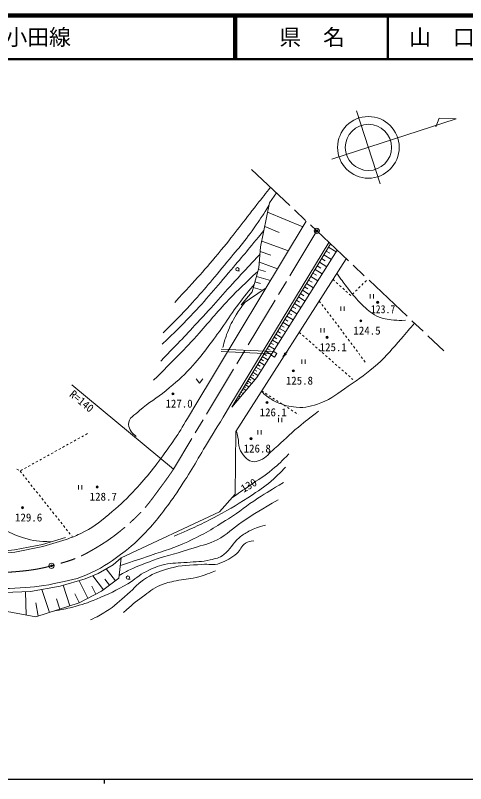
# Model space of a CAD drawing. Units: millimetres, scale not verified. Extents: x 40000 to 680000, y 20000 to 380000.
# Drawn here: x 247605 to 350818, y 204000 to 380000 of the extents above; entities that cross this region are included whole.
import ezdxf
from ezdxf.enums import TextEntityAlignment as Align

# ---------------------------------------------------------------- set-up
doc = ezdxf.new("R2010")
doc.units = ezdxf.units.MM
doc.header["$LTSCALE"] = 1000
doc.header["$PDMODE"] = 32
doc.header["$PDSIZE"] = 500
doc.linetypes.add('CHAIN', pattern=[18.5, 12, -1.5, 3.5, -1.5])
for name, color, linetype, lineweight in [('M-BGD', 7, 'Continuous', 13), ('M-BMK', 2, 'CHAIN', 13), ('M-BMK-SRVR', 3, 'Continuous', 13), ('M-STR-HTXT', 7, 'Continuous', 13), ('M-TTL', 2, 'Continuous', 140), ('M-TTL-BAND', 7, 'Continuous', 25), ('M-TTL-LINE', 7, 'Continuous', 50), ('M-TTL-TXT', 7, 'Continuous', 13)]:
    doc.layers.add(name, color=color, linetype=linetype, lineweight=lineweight)
doc.layers.add('M-OTRS', color=6, linetype='Continuous')
doc.styles.add('ＭＳ ゴシック', font='')
doc.styles.get('ＭＳ ゴシック').set_extended_font_data('MS Gothic')

msp = doc.modelspace()

# ---------------------------------------------------------------- linework, layer by layer
at = {"layer": 'M-BGD'}
for p, q in [((305863, 337022), (307428, 339359)), ((303823, 326986), (305863, 337022)), ((305434, 334912), (313480, 331538)), ((288494, 290095), (314291, 332884)), ((304761, 331601), (308069, 330290)), ((296788, 290522), (319464, 328004)), ((297216, 290263), (319836, 327653)), ((304088, 328290), (310191, 326082)), ((302920, 297076), (321379, 326197)), ((303423, 322152), (303823, 326986)), ((303733, 325891), (306143, 325056)), ((318842, 326010), (319707, 325487)), ((319365, 326875), (321132, 325807)), ((323454, 324240), (298129, 284642)), ((317806, 324298), (318653, 323785)), ((318319, 325145), (320049, 324098)), ((301860, 316700), (303423, 322152)), ((303532, 323470), (307709, 321967)), ((316791, 322620), (317621, 322118)), ((317293, 323450), (318988, 322425)), ((298517, 321475), (299017, 321475)), ((303326, 321812), (304938, 321350)), ((315797, 320977), (316610, 320486)), ((316289, 321790), (317949, 320786)), ((302500, 318931), (303769, 318567)), ((302864, 320200), (306087, 319276)), ((314342, 318572), (315935, 317608)), ((314824, 319368), (315620, 318886)), ((315306, 320164), (316932, 319181)), ((320417, 319491), (320788, 319157)), ((321160, 318822), (321531, 318488)), ((327714, 318905), (328071, 319255)), ((305072, 317593), (299389, 313683)), ((302136, 317661), (304279, 317047)), ((313398, 317011), (314958, 316068)), ((313870, 317792), (314650, 317320)), ((321903, 318153), (322274, 317818)), ((322646, 317484), (323018, 317149)), ((323389, 316815), (323761, 316480)), ((325575, 316802), (325931, 317152)), ((326288, 317503), (326645, 317853)), ((327001, 318204), (327358, 318554)), ((299389, 313683), (301860, 316700)), ((312473, 315483), (314002, 314559)), ((312936, 316247), (313700, 315785)), ((324132, 316145), (324504, 315811)), ((324862, 316101), (325218, 316451)), ((328925, 316168), (328925, 315168)), ((329675, 315168), (329675, 316168)), ((311568, 313986), (313065, 313081)), ((312021, 314735), (312769, 314282)), ((317265, 314564), (317569, 314167)), ((317873, 313770), (318177, 313372)), ((310246, 311802), (310964, 311367)), ((310681, 312520), (312147, 311633)), ((311124, 313253), (311857, 312809)), ((318480, 312975), (318784, 312578)), ((319088, 312181), (319391, 311784)), ((322219, 313278), (322219, 312278)), ((322969, 312278), (322969, 313278)), ((309386, 310380), (310090, 309954)), ((309812, 311084), (311248, 310215)), ((319695, 311386), (319999, 310989)), ((320303, 310592), (320606, 310195)), ((320908, 309796), (321208, 309396)), ((308127, 308298), (309505, 307465)), ((308544, 308988), (309233, 308571)), ((308961, 309677), (310368, 308825)), ((317639, 308317), (317639, 307317)), ((318389, 307317), (318389, 308317)), ((321507, 308995), (321807, 308595)), ((322106, 308195), (322405, 307794)), ((306910, 306287), (307571, 305887)), ((307310, 306949), (308660, 306132)), ((307719, 307623), (308394, 307215)), ((312689, 307408), (313064, 307077)), ((313439, 306747), (313814, 306416)), ((322705, 307394), (323004, 306993)), ((323304, 306593), (323603, 306193)), ((306118, 304979), (306766, 304587)), ((306510, 305626), (307833, 304826)), ((314189, 306085), (314564, 305754)), ((314939, 305424), (315314, 305093)), ((315689, 304762), (316064, 304432)), ((323903, 305792), (324202, 305392)), ((324501, 304991), (324801, 304591)), ((306350, 302487), (294792, 303014)), ((306658, 302974), (294815, 303514)), ((304959, 303062), (306228, 302295)), ((305343, 303697), (305977, 303313)), ((305727, 304331), (307022, 303547)), ((307562, 302539), (306718, 303069)), ((309630, 302613), (309940, 302944)), ((316439, 304101), (316814, 303770)), ((317189, 303439), (317564, 303109)), ((317939, 302778), (318314, 302447)), ((325100, 304190), (325400, 303790)), ((325699, 303390), (325999, 302989)), ((303839, 301211), (304448, 300842)), ((304207, 301819), (305450, 301068)), ((304583, 302441), (305205, 302065)), ((306183, 302224), (307030, 301692)), ((307030, 301692), (307562, 302539)), ((309294, 302243), (308948, 301873)), ((309641, 302261), (309275, 302602)), ((313273, 301134), (313273, 300134)), ((314023, 300134), (314023, 301134)), ((318689, 302117), (319064, 301786)), ((319439, 301455), (319814, 301124)), ((326298, 302589), (326598, 302188)), ((326897, 301788), (327196, 301388)), ((327496, 300987), (327795, 300587)), ((302749, 299410), (303942, 298688)), ((303110, 300006), (303706, 299645)), ((303471, 300602), (304688, 299866)), ((320189, 300794), (320564, 300463)), ((320939, 300132), (321314, 299802)), ((321689, 299471), (322064, 299140)), ((301720, 297709), (302253, 297386)), ((302043, 298242), (303211, 297535)), ((302396, 298826), (302980, 298472)), ((322439, 298809), (322814, 298479)), ((323189, 298148), (323564, 297817)), ((323939, 297487), (324314, 297156)), ((289067, 296761), (289817, 295761)), ((289817, 295761), (290567, 296761)), ((297216, 290263), (302920, 297076)), ((300581, 295825), (300976, 295585)), ((300839, 296252), (301763, 295694)), ((301119, 296714), (301580, 296435)), ((301398, 297176), (302464, 296531)), ((324689, 296825), (324954, 296591)), ((299545, 294113), (299809, 293954)), ((299804, 294541), (300464, 294142)), ((300063, 294969), (300393, 294770)), ((300322, 295397), (301113, 294918)), ((304086, 293956), (304506, 293686)), ((298510, 292402), (298642, 292322)), ((298769, 292830), (299165, 292591)), ((299028, 293258), (299226, 293138)), ((299287, 293686), (299814, 293366)), ((304927, 293416), (305348, 293145)), ((305769, 292875), (306189, 292605)), ((306610, 292335), (307031, 292065)), ((298251, 291974), (298515, 291815)), ((307451, 291794), (307872, 291524)), ((308293, 291254), (308713, 290984)), ((309134, 290713), (309555, 290443)), ((309976, 290173), (310396, 289903)), ((310817, 289633), (311238, 289362)), ((311658, 289092), (312079, 288822)), ((307935, 287786), (307935, 286786)), ((308685, 286786), (308685, 287786)), ((312500, 288552), (312518, 288540)), ((262806, 283456), (263243, 283698)), ((263680, 283941), (264118, 284183)), ((298129, 284642), (297990, 270277)), ((303195, 284999), (303195, 283999)), ((303945, 283999), (303945, 284999)), ((259308, 281515), (259745, 281758)), ((260183, 282000), (260620, 282243)), ((261057, 282485), (261494, 282728)), ((261932, 282971), (262369, 283213)), ((256685, 280060), (257122, 280303)), ((257559, 280545), (257996, 280788)), ((258434, 281030), (258871, 281273)), ((253187, 278120), (253624, 278362)), ((254061, 278605), (254498, 278847)), ((254936, 279090), (255373, 279333)), ((255810, 279575), (256247, 279818)), ((249689, 276180), (250126, 276422)), ((250563, 276665), (251001, 276907)), ((251438, 277150), (251875, 277392)), ((252312, 277635), (252749, 277877)), ((247952, 276040), (248382, 275785)), ((248670, 275614), (248981, 275223)), ((248814, 275695), (249252, 275937)), ((249293, 274832), (249605, 274441)), ((249916, 274050), (250228, 273659)), ((250540, 273268), (250851, 272877)), ((251163, 272486), (251475, 272095)), ((251786, 271704), (252098, 271314)), ((262070, 272346), (262070, 271346)), ((262820, 271346), (262820, 272346)), ((252410, 270923), (252721, 270532)), ((253033, 270141), (253345, 269750)), ((253656, 269359), (253968, 268968)), ((297990, 270277), (294404, 266296)), ((254280, 268577), (254591, 268186)), ((254903, 267795), (255215, 267404)), ((255526, 267013), (255838, 266622)), ((256149, 266231), (256461, 265840)), ((294404, 266296), (271878, 255698)), ((256773, 265449), (257084, 265058)), ((257396, 264667), (257708, 264276)), ((258019, 263885), (258331, 263494)), ((258643, 263103), (258954, 262712)), ((259266, 262321), (259578, 261930)), ((259889, 261539), (260201, 261148)), ((260513, 260757), (260735, 260477)), ((270037, 254123), (271878, 255698)), ((271878, 255698), (271321, 251085)), ((266620, 252161), (270037, 254123)), ((263640, 250901), (266620, 252161)), ((270525, 250480), (268446, 253210)), ((257911, 249238), (263640, 250901)), ((264238, 246486), (262210, 250486)), ((267795, 248401), (265343, 251621)), ((271321, 251085), (267359, 248069)), ((269160, 249440), (268121, 250805)), ((273397, 250844), (273897, 250844)), ((251077, 248002), (257911, 249238)), ((255445, 243225), (253712, 248478)), ((260111, 244763), (258573, 249430)), ((266043, 247401), (265128, 249206)), ((245030, 247793), (251077, 248002)), ((250072, 242590), (249961, 247963)), ((262238, 245472), (261224, 247472)), ((267359, 248069), (262198, 245452)), ((252818, 242358), (252273, 245407)), ((262198, 245452), (252280, 242181)), ((257778, 243994), (257009, 246327)), ((252280, 242181), (242685, 243958))]:
    msp.add_line(p, q, dxfattribs=at)
for points in [[(209398, 257666), (224943, 256756), (228990, 256465), (233913, 256428), (238069, 256392), (243148, 256611), (247474, 257051), (253920, 258296), (259217, 259940)], [(209400, 258167), (224975, 257255), (229010, 256965), (233917, 256928), (238060, 256892), (243112, 257110), (247401, 257546), (253798, 258782), (259069, 260418)]]:
    msp.add_lwpolyline(points, dxfattribs=at)
for centre, radius in [((298517, 321850), 375), ((330658, 314242), 150), ((330658, 314242), 120), ((330658, 314242), 90), ((330658, 314242), 60), ((330658, 314242), 30), ((330658, 314242), 20), ((326803, 310020), 150), ((326803, 310020), 120), ((326803, 310020), 90), ((326803, 310020), 60), ((326803, 310020), 30), ((326803, 310020), 20), ((319061, 306222), 150), ((319061, 306222), 120), ((319061, 306222), 90), ((319061, 306222), 60), ((319061, 306222), 30), ((319061, 306222), 20), ((309458, 302431), 250), ((311306, 298562), 150), ((311306, 298562), 120), ((311306, 298562), 90), ((311306, 298562), 60), ((311306, 298562), 30), ((311306, 298562), 20), ((283716, 293293), 150), ((283716, 293293), 120), ((283716, 293293), 90), ((283716, 293293), 60), ((283716, 293293), 30), ((283716, 293293), 20), ((305296, 291308), 150), ((305296, 291308), 120), ((305296, 291308), 90), ((305296, 291308), 60), ((305296, 291308), 30), ((305296, 291308), 20), ((301637, 283005), 150), ((301637, 283005), 120), ((301637, 283005), 90), ((301637, 283005), 60), ((301637, 283005), 30), ((301637, 283005), 20), ((266351, 271976), 150), ((266351, 271976), 120), ((266351, 271976), 90), ((266351, 271976), 60), ((266351, 271976), 30), ((266351, 271976), 20), ((249232, 267205), 150), ((249232, 267205), 120), ((249232, 267205), 90), ((249232, 267205), 60), ((249232, 267205), 30), ((249232, 267205), 20), ((273397, 251219), 375)]:
    msp.add_circle(centre, radius, dxfattribs=at)
for points, knots in [([(284169, 314251), (289364, 319914), (290805, 321442), (294800, 326273), (298091, 330252), (299781, 332604), (302978, 336659), (304298, 338334), (304948, 339158), (306097, 340614)], [0, 0, 0, 0, 1, 1, 1, 2, 2, 2, 3, 3, 3, 3]), ([(281497, 307300), (284156, 309909), (284862, 310648), (286949, 312861), (290471, 316594), (292288, 318832), (295563, 322784), (298486, 326310), (300210, 328230), (302815, 331998), (303994, 333704), (304408, 334287), (305742, 336429)], [0, 0, 0, 0, 1, 1, 1, 2, 2, 2, 3, 3, 3, 4, 4, 4, 4]), ([(281279, 304683), (284442, 307681), (285294, 308543), (287767, 311116), (291574, 315077), (293469, 317515), (297035, 321693), (300016, 325185), (300960, 326317), (304579, 330706)], [0, 0, 0, 0, 1, 1, 1, 2, 2, 2, 3, 3, 3, 3]), ([(280938, 300812), (285353, 305361), (286500, 306549), (289989, 310298), (293686, 314272), (295624, 316620), (299312, 320603), (301012, 322439), (301551, 323025), (303683, 325286)], [0, 0, 0, 0, 1, 1, 1, 2, 2, 2, 3, 3, 3, 3]), ([(279303, 296396), (284116, 301234), (285420, 302511), (289171, 306591), (292101, 309778), (293520, 311768), (296531, 314878), (299049, 317479), (299944, 318332), (303187, 321326)], [0, 0, 0, 0, 1, 1, 1, 2, 2, 2, 3, 3, 3, 3]), ([(321301, 320874), (321483, 320616), (321682, 320335), (321926, 319997), (322736, 318872), (323184, 318237), (324058, 317162), (325158, 315808), (325714, 314982), (326990, 313794), (328246, 312625), (328949, 311903), (330480, 311128), (331860, 310429), (332792, 310353), (334332, 310207), (335369, 310109), (335782, 310097), (336998, 310159)], [0, 0, 0, 0, 1, 1, 1, 2, 2, 2, 3, 3, 3, 4, 4, 4, 5, 5, 5, 6, 6, 6, 6]), ([(275298, 283545), (274422, 284253), (273635, 285009), (273553, 286271), (273450, 287864), (274944, 288365), (276097, 289469), (278243, 291524), (279913, 292116), (282167, 294049), (284408, 295970), (285756, 296969), (287728, 299165), (290742, 302521), (292186, 304615), (294845, 308258), (296235, 310162), (296879, 311323), (298280, 313219), (299788, 315262), (300341, 315920), (302322, 318311)], [0, 0, 0, 0, 1, 1, 1, 2, 2, 2, 3, 3, 3, 4, 4, 4, 5, 5, 5, 6, 6, 6, 7, 7, 7, 7]), ([(295166, 303896), (295566, 305504), (295714, 306008), (296208, 307313), (296836, 308972), (297293, 309871), (298219, 311384), (298934, 312552), (299228, 312967), (300225, 314259)], [0, 0, 0, 0, 1, 1, 1, 2, 2, 2, 3, 3, 3, 3]), ([(304053, 293905), (304385, 293508), (304741, 293148), (305270, 292757), (306138, 292114), (306649, 291758), (307645, 291337), (309256, 290657), (310239, 290367), (311982, 290223), (314204, 290039), (315499, 290487), (317601, 291231), (320303, 292188), (321491, 293449), (323870, 295048), (326586, 296872), (328141, 297880), (330576, 300064), (332904, 302151), (333971, 303571), (336028, 305925), (337331, 307415), (337977, 308176), (339064, 309515)], [0, 0, 0, 0, 1, 1, 1, 2, 2, 2, 3, 3, 3, 4, 4, 4, 5, 5, 5, 6, 6, 6, 7, 7, 7, 8, 8, 8, 8]), ([(196690, 251851), (200859, 251376), (201902, 251257), (205243, 250875), (207562, 250611), (208852, 250361), (211180, 250197), (216863, 249796), (220057, 249729), (225749, 249473), (227410, 249398), (228341, 249369), (230001, 249291), (233183, 249142), (234960, 248964), (238143, 248855), (241790, 248730), (243841, 248580), (247484, 248782), (251016, 248978), (253013, 249117), (256480, 249818), (259827, 250495), (261783, 250807), (264876, 252254), (268183, 253800), (269864, 255050), (272763, 257269), (275007, 258986), (276105, 260157), (278047, 262208), (279518, 263761), (280228, 264737), (281540, 266427), (282989, 268294), (283761, 269374), (285066, 271345), (287785, 275451), (289098, 277886), (291663, 282090), (293671, 285380), (294299, 286413), (296788, 290522)], [0, 0, 0, 0, 1, 1, 1, 2, 2, 2, 3, 3, 3, 4, 4, 4, 5, 5, 5, 6, 6, 6, 7, 7, 7, 8, 8, 8, 9, 9, 9, 10, 10, 10, 11, 11, 11, 12, 12, 12, 13, 13, 13, 14, 14, 14, 14]), ([(259217, 259940), (260741, 260437), (261227, 260670), (262468, 261247), (265263, 262545), (266642, 263685), (269010, 265657), (271266, 267534), (272515, 268621), (274526, 270758), (277645, 274071), (279225, 276094), (281904, 279772), (284721, 283638), (285581, 285129), (288494, 290095)], [0, 0, 0, 0, 1, 1, 1, 2, 2, 2, 3, 3, 3, 4, 4, 4, 5, 5, 5, 5]), ([(298220, 284784), (298478, 284328), (298507, 283931), (298635, 283359), (298850, 282394), (298636, 281777), (298980, 280850), (299307, 279971), (299594, 279482), (300253, 278814), (300772, 278287), (301133, 277973), (301852, 277797), (302580, 277618), (303048, 277842), (303742, 278124), (305248, 278735), (305737, 279690), (306977, 280741), (309180, 282607), (310258, 283833), (312479, 285679), (314251, 287153), (314863, 287632), (317113, 289332)], [0, 0, 0, 0, 1, 1, 1, 2, 2, 2, 3, 3, 3, 4, 4, 4, 5, 5, 5, 6, 6, 6, 7, 7, 7, 8, 8, 8, 8]), ([(232047, 278748), (232869, 276277), (233210, 275392), (234337, 273432), (235684, 271088), (236823, 270008), (238671, 268035), (240788, 265775), (241884, 264329), (244477, 262637), (246290, 261455), (247438, 260954), (249502, 260302), (251864, 259557), (252946, 259541), (255778, 259396)], [0, 0, 0, 0, 1, 1, 1, 2, 2, 2, 3, 3, 3, 4, 4, 4, 5, 5, 5, 5]), ([(297341, 269556), (298583, 270402), (299784, 271243), (301367, 272334), (303380, 273722), (304618, 274360), (306491, 275933), (308072, 277260), (308616, 277801), (310308, 279585)], [0, 0, 0, 0, 1, 1, 1, 2, 2, 2, 3, 3, 3, 3]), ([(283981, 260669), (288726, 262745), (290109, 263323), (293867, 265357), (297109, 267112), (298890, 268170), (301972, 270192), (303974, 271504), (305111, 272250), (306879, 273863), (307947, 274837), (308332, 275204), (309496, 276480)], [0, 0, 0, 0, 1, 1, 1, 2, 2, 2, 3, 3, 3, 4, 4, 4, 4]), ([(271674, 254008), (275031, 255067), (275916, 255356), (278612, 256285), (281964, 257440), (283912, 257934), (287130, 259423), (290914, 261175), (292903, 262439), (296434, 264657), (299162, 266371), (300493, 267627), (303195, 269382), (305445, 270844), (306214, 271311), (309047, 272980)], [0, 0, 0, 0, 1, 1, 1, 2, 2, 2, 3, 3, 3, 4, 4, 4, 5, 5, 5, 5]), ([(271392, 251669), (272609, 252361), (272972, 252541), (274011, 253051), (275917, 253987), (277045, 254391), (279045, 255103), (282717, 256410), (284886, 256800), (288584, 258027), (290645, 258710), (291916, 258837), (293834, 259852), (296270, 261142), (297286, 262420), (299569, 263963), (302713, 266089), (303852, 266710), (307856, 269034)], [0, 0, 0, 0, 1, 1, 1, 2, 2, 2, 3, 3, 3, 4, 4, 4, 5, 5, 5, 6, 6, 6, 6]), ([(256325, 243515), (258428, 243881), (259047, 244008), (260761, 244453), (262920, 245014), (264120, 245401), (266181, 246254), (269075, 247452), (270669, 248219), (273378, 249792), (275106, 250796), (275848, 251734), (277633, 252633), (279169, 253406), (280080, 253785), (281753, 254184), (283741, 254658), (284928, 254486), (286962, 254693), (289036, 254903), (290253, 254720), (292269, 255250), (293527, 255581), (294351, 255656), (295370, 256465), (296977, 257738), (297396, 258958), (298914, 260335), (299689, 261038), (300234, 261303), (301150, 261807), (302542, 262575), (303186, 262706), (304966, 263225)], [0, 0, 0, 0, 1, 1, 1, 2, 2, 2, 3, 3, 3, 4, 4, 4, 5, 5, 5, 6, 6, 6, 7, 7, 7, 8, 8, 8, 9, 9, 9, 10, 10, 10, 11, 11, 11, 11]), ([(264807, 241507), (266499, 242301), (267026, 242598), (268369, 243434), (270470, 244741), (271415, 245807), (273312, 247396), (275025, 248830), (275726, 249981), (277637, 251139), (279592, 252324), (280852, 252739), (283053, 253357), (285823, 254134), (287503, 253964), (290368, 254229), (291963, 254376), (292961, 253913), (294463, 254471), (296124, 255089), (297014, 255629), (298388, 256749), (299299, 257492), (299298, 258483), (300327, 259051), (301013, 259430), (301413, 259545), (302241, 259657)], [0, 0, 0, 0, 1, 1, 1, 2, 2, 2, 3, 3, 3, 4, 4, 4, 5, 5, 5, 6, 6, 6, 7, 7, 7, 8, 8, 8, 9, 9, 9, 9]), ([(272391, 243192), (274374, 244952), (274951, 245485), (276729, 246778), (278249, 247883), (279041, 248638), (280751, 249419), (282119, 250044), (282992, 250126), (284458, 250461), (286218, 250863), (287265, 250791), (289014, 251236), (290789, 251688), (291431, 251949), (293448, 252763)], [0, 0, 0, 0, 1, 1, 1, 2, 2, 2, 3, 3, 3, 4, 4, 4, 5, 5, 5, 5])]:
    msp.add_open_spline(points, degree=3, knots=knots, dxfattribs=at)
for p in [(330658, 314242), (326803, 310020), (319061, 306222), (311306, 298562), (283716, 293293), (305296, 291308), (301637, 283005), (266351, 271976), (249232, 267205)]:
    msp.add_point(p, dxfattribs=at)
at = {"layer": 'M-BMK'}
for p, q in [((301769, 344697), (345804, 303157)), ((316689, 330622), (283871, 276066))]:
    msp.add_line(p, q, dxfattribs=at)
msp.add_open_spline([(226253, 252962), (230490, 252631), (231651, 252558), (235118, 252437), (239438, 252286), (241876, 252097), (246185, 252437), (250269, 252759), (252596, 252980), (256544, 254073), (259773, 254966), (261643, 255475), (264558, 257126), (268837, 259548), (271110, 261213), (274729, 264542), (277588, 267172), (278792, 269054), (281108, 272175), (282219, 273672), (282604, 274182), (283871, 276066)], degree=3, knots=[0, 0, 0, 0, 1, 1, 1, 2, 2, 2, 3, 3, 3, 4, 4, 4, 5, 5, 5, 6, 6, 6, 7, 7, 7, 7], dxfattribs=at)
at = {"layer": 'M-BMK-SRVR'}
for p, q in [((325792, 358150), (331262, 341372)), ((320131, 347024), (348653, 356323)), ((344712, 356463), (344002, 354460)), ((348653, 356323), (344712, 356463))]:
    msp.add_line(p, q, dxfattribs=at)
for centre, radius in [((328527, 349761), 7059), ((328527, 349761), 5294), ((316689, 330622), 600), ((255881, 253893), 600)]:
    msp.add_circle(centre, radius, dxfattribs=at)
msp.add_point((255881, 253893), dxfattribs=at)
at = {"layer": 'M-OTRS'}
msp.add_point((316689, 330622), dxfattribs=at)
at = {"layer": 'M-STR-HTXT'}
msp.add_line((283871, 276066), (260567, 295396), dxfattribs=at)
at = {"layer": 'M-TTL'}
msp.add_line((680000, 380000), (40000, 380000), dxfattribs=at)
at = {"layer": 'M-TTL-BAND'}
for p, q in [((40000, 205000), (579000, 205000)), ((268000, 205000), (268000, 204000))]:
    msp.add_line(p, q, dxfattribs=at)
at = {"layer": 'M-TTL-LINE'}
for p, q in [((297750, 380000), (297750, 370000)), ((298250, 380000), (298250, 370000)), ((333000, 380000), (333000, 370000)), ((40000, 370000), (680000, 370000))]:
    msp.add_line(p, q, dxfattribs=at)

# ---------------------------------------------------------------- texts
at = {"layer": 'M-BGD', "style": 'ＭＳ ゴシック', "width": 0.9}
msp.add_text('123.7', height=1833, dxfattribs=at).set_placement((331887, 312686), align=Align.MIDDLE_CENTER)
at = {"layer": 'M-BGD', "style": 'ＭＳ ゴシック'}
for s, p in [('124.5', (328216, 307787)), ('125.1', (320474, 303989)), ('125.8', (312718, 296328)), ('127.0', (285129, 291060)), ('126.1', (306709, 289074)), ('126.8', (303050, 280772)), ('128.7', (267764, 269742)), ('129.6', (250645, 264972))]:
    msp.add_text(s, height=1833, dxfattribs=at).set_placement(p, align=Align.MIDDLE_CENTER)
msp.add_text('130', height=1833, rotation=29.605, dxfattribs=at).set_placement((301820, 271043), align=Align.BOTTOM_CENTER)
at = {"layer": 'M-STR-HTXT', "style": 'ＭＳ ゴシック'}
msp.add_text('R=140', height=1833, rotation=320.326, dxfattribs=at).set_placement((261887, 290482), align=Align.BOTTOM_CENTER)
at = {"layer": 'M-TTL-TXT', "style": 'ＭＳ ゴシック'}
msp.add_text('路 線 名      一般県道久津小田線', height=3666, dxfattribs=at).set_placement((180380, 375000), align=Align.MIDDLE_LEFT)
for s, p in [('県\u3000名', (315625, 375000)), ('山\u3000口\u3000県', (350375, 375000))]:
    msp.add_text(s, height=3666, dxfattribs=at).set_placement(p, align=Align.MIDDLE_CENTER)

doc.saveas('drawing.dxf')
